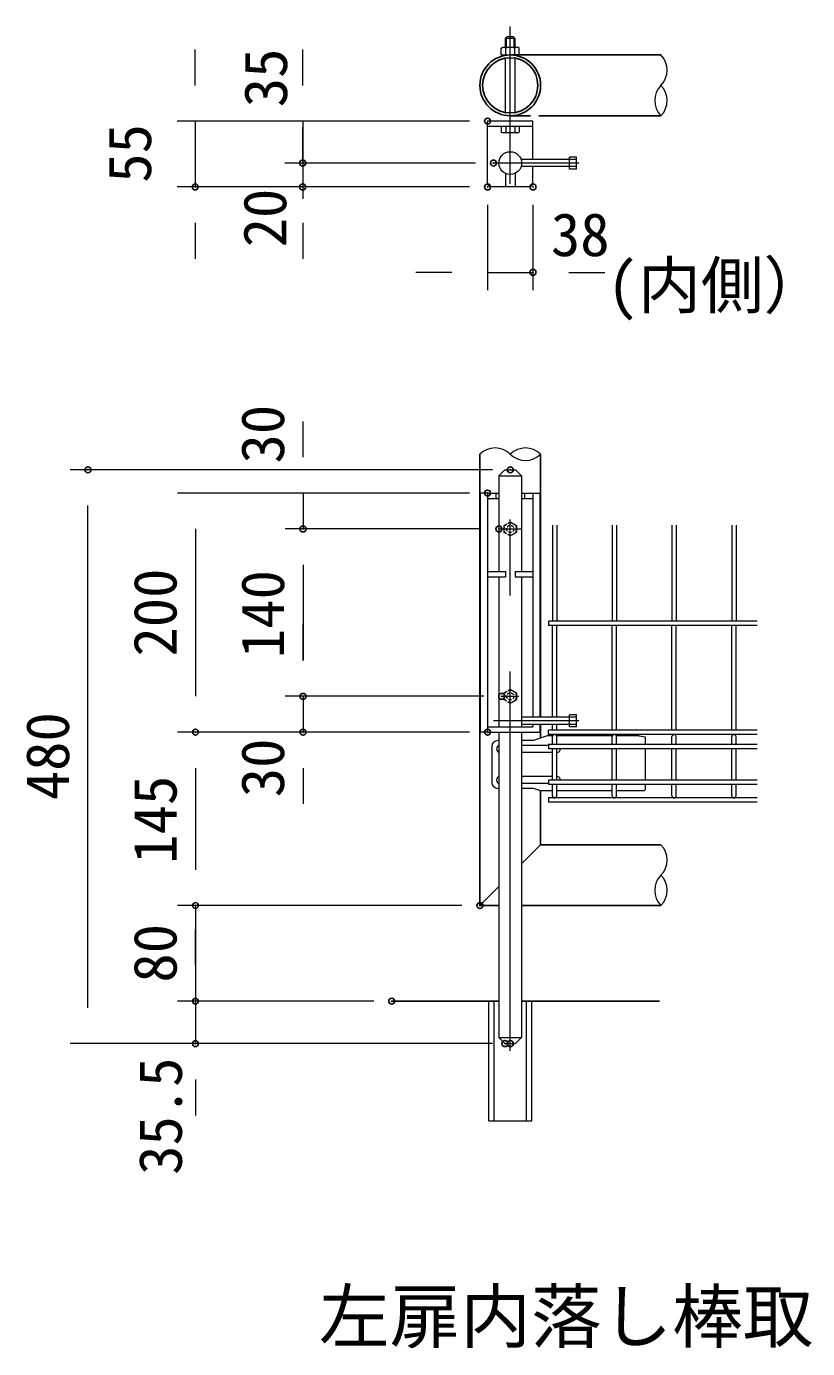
# Model space of a CAD drawing. Units: millimetres, scale not verified, with parts at other scales. Extents: x -6300 to 6300, y -4455 to 4455.
# Drawn here: x 2815 to 4122, y -2044 to 168 of the extents above; entities that cross this region are included whole.
import ezdxf
from ezdxf.enums import TextEntityAlignment as Align

# ---------------------------------------------------------------- set-up
doc = ezdxf.new("R2010")
doc.units = ezdxf.units.MM
doc.header["$LTSCALE"] = 20
doc.header["$PDMODE"] = 32
doc.header["$PDSIZE"] = 10
doc.linetypes.add('USER1', pattern=[50.8, 31.75, -6.35, 6.35, -6.35])
doc.linetypes.add('USER3', pattern=[0.375, 0.25, -0.125])
for name, color, linetype, lineweight in [('0-0_D-STR1', 1, 'Continuous', 25), ('0-1_D-BMK', 2, 'USER1', 13), ('0-4_D-STR2', 7, 'Continuous', 13), ('0-5_D-STR3', 3, 'Continuous', 13), ('0-6_D-BGD', 7, 'Continuous', 25), ('0-7_D-STR-DIM', 7, 'Continuous', 13), ('0-9_Defpoints', 8, 'Continuous', 25), ('0-B_D-TTL-TXT', 7, 'Continuous', 25)]:
    doc.layers.add(name, color=color, linetype=linetype, lineweight=lineweight)
doc.styles.add('ＭＳ ゴシック', font='')
doc.styles.get('ＭＳ ゴシック').set_extended_font_data('MS Gothic')

msp = doc.modelspace()

# ---------------------------------------------------------------- linework, layer by layer
at = {"layer": '0-0_D-STR1'}
for p, q in [((3876.86, 120.51), (3624.66, 120.51)), ((3658.52, 18.91), (3624.66, 18.91)), ((3876.86, 18.91), (3672.36, 18.91)), ((3675.46, -987.45), (3675.46, -547.38)), ((3675.46, -1022.26), (3675.46, -999.45)), ((3675.46, -1200.85), (3675.46, -1110.08)), ((3675.46, -1200.85), (3643.66, -1232.65)), ((3876.86, -1200.85), (3675.46, -1200.85)), ((3605.66, -1270.65), (3573.86, -1302.45)), ((3876.86, -1302.45), (3643.66, -1302.45))]:
    msp.add_line(p, q, dxfattribs=at)
msp.add_lwpolyline([(3605.66, -1302.45), (3573.86, -1302.45), (3573.86, -547.38)], dxfattribs=at)
for radius in [50.8, 46.2]:
    msp.add_circle((3624.66, 69.71), radius, dxfattribs=at)
at = {"layer": '0-1_D-BMK'}
for p, q in [((3624.66, -95.29), (3624.66, 168.27)), ((3739.5, -60.28), (3596.53, -60.28)), ((3624.66, -1545.81), (3624.66, -558.83)), ((3605.62, -672.45), (3643.7, -672.45)), ((3610.38, -952.45), (3638.94, -952.45)), ((3739.5, -993.45), (3596.53, -993.45))]:
    msp.add_line(p, q, dxfattribs=at)
at = {"layer": '0-4_D-STR2'}
for p, q in [((3695.26, -665.95), (3695.26, -826.85)), ((3702.46, -665.95), (3702.46, -826.85)), ((3795.26, -665.95), (3795.26, -826.85)), ((3802.46, -665.95), (3802.46, -826.85)), ((3895.26, -665.95), (3895.26, -826.85)), ((3902.46, -665.95), (3902.46, -826.85)), ((3995.26, -665.95), (3995.26, -826.85)), ((4002.46, -665.95), (4002.46, -826.85)), ((4037.6, -834.05), (3688.86, -834.05)), ((3795.26, -1009.33), (3795.26, -834.05)), ((3802.46, -1009.33), (3802.46, -834.05)), ((3895.26, -1009.33), (3895.26, -834.05)), ((3902.46, -1009.33), (3902.46, -834.05)), ((3995.26, -1009.33), (3995.26, -834.05)), ((4002.46, -1009.33), (4002.46, -834.05)), ((4037.6, -1009.33), (3688.86, -1009.33)), ((3688.86, -1016.53), (3688.86, -1009.33)), ((4037.6, -1016.53), (3688.86, -1016.53)), ((3695.26, -1009.33), (3695.26, -999.45)), ((3702.46, -1009.33), (3702.46, -999.45)), ((4037.6, -1033.05), (3688.86, -1033.05)), ((3688.86, -1033.05), (3688.86, -1040.25)), ((3695.26, -1033.05), (3695.26, -1019.59)), ((3702.46, -1033.05), (3702.46, -1019.59)), ((3795.26, -1033.05), (3795.26, -1019.59)), ((3802.46, -1033.05), (3802.46, -1019.59)), ((3895.26, -1033.05), (3895.26, -1019.59)), ((3902.46, -1033.05), (3902.46, -1019.59)), ((3995.26, -1033.05), (3995.26, -1019.59)), ((4002.46, -1033.05), (4002.46, -1019.59)), ((4037.6, -1040.25), (3688.86, -1040.25)), ((3695.26, -1092.65), (3695.26, -1040.25)), ((3702.46, -1092.65), (3702.46, -1040.25)), ((3795.26, -1092.65), (3795.26, -1040.25)), ((3802.46, -1092.65), (3802.46, -1040.25)), ((3895.26, -1092.65), (3895.26, -1040.25)), ((3902.46, -1092.65), (3902.46, -1040.25)), ((3995.26, -1092.65), (3995.26, -1040.25)), ((4002.46, -1092.65), (4002.46, -1040.25)), ((4037.6, -1092.65), (3688.86, -1092.65)), ((3688.86, -1092.65), (3688.86, -1099.85)), ((4037.6, -1099.85), (3688.86, -1099.85)), ((3695.26, -1118.85), (3695.26, -1099.85)), ((3702.46, -1118.85), (3702.46, -1099.85)), ((3795.26, -1118.85), (3795.26, -1099.85)), ((3802.46, -1118.85), (3802.46, -1099.85)), ((3895.26, -1118.85), (3895.26, -1099.85)), ((3902.46, -1118.85), (3902.46, -1099.85)), ((3995.26, -1118.85), (3995.26, -1099.85)), ((4002.46, -1118.85), (4002.46, -1099.85)), ((4037.6, -1122.45), (3688.86, -1122.45)), ((3688.86, -1122.45), (3688.86, -1129.65)), ((3898.86, -1122.45), (3688.86, -1122.45)), ((4037.6, -1129.65), (3688.86, -1129.65))]:
    msp.add_line(p, q, dxfattribs=at)
for points in [[(4037.6, -826.85), (3688.86, -826.85), (3688.86, -834.05)], [(3695.26, -987.45), (3695.26, -937.85), (3695.26, -834.05)], [(3702.46, -987.45), (3702.46, -937.85), (3702.46, -834.05)]]:
    msp.add_lwpolyline(points, dxfattribs=at)
for centre, radius, start, end in [((3698.86, -1020.18), 3.65, 9.32505, 170.67495), ((3798.86, -1020.18), 3.65, 9.32505, 170.67495), ((3898.86, -1020.18), 3.65, 9.32505, 170.67495), ((3998.86, -1020.18), 3.65, 9.32505, 170.67495), ((3698.86, -1118.85), 3.6, 180, 0), ((3798.86, -1118.85), 3.6, 180, 0), ((3898.86, -1118.85), 3.6, 180, 0), ((3998.86, -1118.85), 3.6, 180, 0)]:
    msp.add_arc(centre, radius, start, end, dxfattribs=at)
at = {"layer": '0-5_D-STR3'}
for p, q in [((3609.65, 132.06), (3612.16, 133.51)), ((3612.16, 133.51), (3637.16, 133.51)), ((3616.66, 148.32), (3619.06, 150.72)), ((3632.66, 148.32), (3616.66, 148.32)), ((3616.66, 133.51), (3616.66, 148.32)), ((3618.16, 133.51), (3618.16, 149.82)), ((3630.26, 150.72), (3619.06, 150.72)), ((3632.66, 148.32), (3630.26, 150.72)), ((3631.16, 133.51), (3631.16, 149.82)), ((3632.66, 133.51), (3632.66, 148.32)), ((3639.67, 132.06), (3637.16, 133.51)), ((3609.65, 120.51), (3609.65, 132.06)), ((3609.65, 120.51), (3639.67, 120.51)), ((3616.66, 119.88), (3616.66, 120.51)), ((3616.66, 24.21), (3616.66, 115.21)), ((3617.15, 120.51), (3617.15, 132.06)), ((3632.16, 120.51), (3632.16, 132.06)), ((3632.66, 119.88), (3632.66, 120.51)), ((3632.66, 24.21), (3632.66, 115.21)), ((3639.67, 120.51), (3639.67, 132.06)), ((3586.66, -96.28), (3586.66, 9.72)), ((3662.66, 9.72), (3586.66, 9.72)), ((3662.66, 0.72), (3586.66, 0.72)), ((3609.65, 0.72), (3609.65, -8.49)), ((3639.67, 0.72), (3609.65, 0.72)), ((3616.66, 18.72), (3616.66, 19.55)), ((3617.15, 0.72), (3617.15, -8.49)), ((3632.16, 0.72), (3632.16, -8.49)), ((3632.66, 18.72), (3632.66, 18.91)), ((3639.67, 0.72), (3639.67, -8.49)), ((3662.66, -54.28), (3662.66, 9.72)), ((3612.06, -9.88), (3609.65, -8.49)), ((3637.26, -9.88), (3612.06, -9.88)), ((3637.26, -9.88), (3639.67, -8.49)), ((3735.66, -54.28), (3642.69, -54.28)), ((3735.66, -66.28), (3642.69, -66.28)), ((3662.66, -96.28), (3662.66, -66.28)), ((3723.66, -70.28), (3723.66, -50.28)), ((3735.66, -50.28), (3723.66, -50.28)), ((3735.66, -70.28), (3735.66, -50.28)), ((3616.66, -77.52), (3616.66, -100.28)), ((3632.66, -77.52), (3632.66, -100.28)), ((3735.66, -70.28), (3723.66, -70.28)), ((3590.66, -100.28), (3586.66, -96.28)), ((3658.66, -100.28), (3590.66, -100.28)), ((3658.66, -100.28), (3662.66, -96.28)), ((3615.66, -573.45), (3605.66, -583.45)), ((3615.66, -573.45), (3633.66, -573.45)), ((3633.66, -573.45), (3643.66, -583.45)), ((3605.66, -583.45), (3605.66, -743.45)), ((3605.66, -583.45), (3643.66, -583.45)), ((3643.66, -583.45), (3643.66, -743.45)), ((3574.66, -1012.45), (3574.66, -612.45)), ((3586.66, -612.45), (3574.66, -612.45)), ((3586.66, -612.45), (3605.66, -612.45)), ((3586.66, -612.45), (3586.66, -1012.45)), ((3600.66, -612.45), (3600.66, -621.45)), ((3643.66, -612.45), (3662.66, -612.45)), ((3648.66, -612.45), (3648.66, -621.45)), ((3662.66, -612.45), (3662.66, -987.45)), ((3662.66, -612.45), (3674.66, -612.45)), ((3674.66, -987.45), (3674.66, -612.45)), ((3586.66, -621.45), (3605.66, -621.45)), ((3643.66, -621.45), (3662.66, -621.45)), ((3632.66, -743.45), (3662.66, -743.45)), ((3586.66, -752.45), (3616.66, -752.45)), ((3605.66, -752.45), (3605.66, -1003.45)), ((3643.66, -752.45), (3643.66, -1003.45)), ((3735.66, -987.45), (3643.66, -987.45)), ((3723.66, -1003.45), (3723.66, -983.45)), ((3735.66, -983.45), (3723.66, -983.45)), ((3735.66, -1003.45), (3735.66, -983.45)), ((3586.66, -1012.45), (3574.66, -1012.45)), ((3586.66, -1003.45), (3586.66, -1012.45)), ((3586.66, -1003.45), (3662.66, -1003.45)), ((3586.66, -1012.45), (3662.66, -1012.45)), ((3605.66, -1012.45), (3605.66, -1523.45)), ((3735.66, -999.45), (3643.66, -999.45)), ((3643.66, -1012.45), (3643.66, -1523.45)), ((3662.66, -999.45), (3662.66, -1003.45)), ((3662.66, -1012.45), (3674.66, -1012.45)), ((3674.66, -1012.45), (3674.66, -999.45)), ((3735.66, -1003.45), (3723.66, -1003.45)), ((3593.68, -1036.45), (3593.68, -1096.45)), ((3605.66, -1026.45), (3603.68, -1026.45)), ((3663.37, -1026.45), (3643.66, -1026.45)), ((3688.86, -1034.45), (3643.66, -1034.45)), ((3686.48, -1018.45), (3663.37, -1026.45)), ((3695.65, -1018.45), (3686.48, -1018.45)), ((3795.73, -1018.3), (3702.02, -1018.36)), ((3795.65, -1018.45), (3702.07, -1018.45)), ((3840.66, -1018.45), (3802.03, -1018.39)), ((3840.66, -1018.45), (3802.07, -1018.45)), ((3840.66, -1018.45), (3850.66, -1020.45)), ((3840.66, -1018.45), (3850.66, -1020.45)), ((3850.66, -1020.45), (3850.66, -1033.05)), ((3695.26, -1046.45), (3643.66, -1046.45)), ((3702.66, -1046.45), (3702.46, -1046.45)), ((3702.66, -1046.45), (3702.46, -1046.45)), ((3850.66, -1040.25), (3850.66, -1092.65)), ((3695.26, -1086.45), (3643.66, -1086.45)), ((3688.86, -1098.45), (3643.66, -1098.45)), ((3702.66, -1086.45), (3702.46, -1086.45)), ((3702.66, -1086.45), (3702.46, -1086.45)), ((3850.66, -1099.85), (3850.66, -1108.08)), ((3605.66, -1106.45), (3603.68, -1106.45)), ((3663.37, -1106.45), (3643.66, -1106.45)), ((3673.87, -1110.08), (3663.37, -1106.45)), ((3673.87, -1110.08), (3695.26, -1110.08)), ((3702.46, -1110.08), (3795.26, -1110.08)), ((3802.46, -1110.02), (3848.66, -1110.08)), ((3802.46, -1110.08), (3848.66, -1110.08)), ((3588.66, -1662.45), (3588.66, -1462.45)), ((3597.66, -1662.45), (3597.66, -1462.45)), ((3651.66, -1662.45), (3651.66, -1462.45)), ((3633.66, -1533.45), (3643.66, -1523.45)), ((3615.66, -1533.45), (3633.66, -1533.45))]:
    msp.add_line(p, q, dxfattribs=at)
at = {"layer": '0-5_D-STR3', "linetype": 'USER3'}
for points in [[(3624.66, -684.21), (3614.47, -678.33), (3614.47, -666.57), (3624.66, -660.69), (3634.84, -666.57), (3634.84, -678.33)], [(3624.66, -964.21), (3614.47, -958.33), (3614.47, -946.57), (3624.66, -940.69), (3634.84, -946.57), (3634.84, -958.33)]]:
    msp.add_lwpolyline(points, close=True, dxfattribs=at)
at = {"layer": '0-5_D-STR3'}
for points in [[(3586.66, -743.45), (3616.66, -743.45), (3616.66, -752.45)], [(3632.66, -743.45), (3632.66, -752.45), (3662.66, -752.45)], [(3588.66, -1662.45), (3660.66, -1662.45), (3660.66, -1462.45)], [(3615.66, -1533.45), (3605.66, -1523.45), (3643.66, -1523.45)]]:
    msp.add_lwpolyline(points, dxfattribs=at)
msp.add_circle((3624.66, -60.28), 19, dxfattribs=at)
at = {"layer": '0-5_D-STR3', "linetype": 'USER3'}
for centre, radius in [((3624.66, -672.45), 10.2), ((3624.66, -672.45), 6), ((3624.66, -952.45), 10.2), ((3624.66, -952.45), 6)]:
    msp.add_circle(centre, radius, dxfattribs=at)
at = {"layer": '0-5_D-STR3'}
for centre, radius, start, end in [((3613.4, 126.58), 6.64, 55.61584, 124.38415), ((3624.66, 108.38), 24.84, 72.4121, 107.5879), ((3635.92, 126.58), 6.64, 55.61586, 124.38414), ((3613.4, -3.01), 6.64, 235.61585, 304.38415), ((3624.66, 15.19), 24.84, 252.4121, 287.5879), ((3635.92, -3.01), 6.64, 235.61585, 304.38415), ((3603.68, -1036.45), 10, 90, 180), ((3607.84, -1040.45), 6, 111.29084, 248.70916), ((3702.66, -1040.45), 6, 270, 1.91021), ((3603.68, -1096.45), 10, 180, 270), ((3607.84, -1092.45), 6, 111.29084, 248.70916), ((3702.66, -1092.45), 6, 358.08979, 90), ((3848.66, -1108.08), 2, 270, 0), ((3848.66, -1108.08), 2, 270, 0)]:
    msp.add_arc(centre, radius, start, end, dxfattribs=at)
at = {"layer": '0-6_D-BGD'}
for p, q in [((3605.66, -1462.45), (3426.17, -1462.45)), ((3874.24, -1462.45), (3643.66, -1462.45))]:
    msp.add_line(p, q, dxfattribs=at)
at = {"layer": '0-7_D-STR-DIM'}
for p, q in [((3097.3, 69.72), (3097.3, 129.72)), ((3277.3, 69.72), (3277.3, 129.72)), ((3556.66, 9.72), (3067.3, 9.72)), ((3097.3, 9.72), (3097.3, -100.28)), ((3556.66, 9.72), (3247.3, 9.72)), ((3277.3, 9.72), (3277.3, -60.28)), ((3277.3, -60.28), (3277.3, -0.28)), ((3566.53, -60.28), (3247.3, -60.28)), ((3566.53, -60.28), (3247.3, -60.28)), ((3277.3, -60.28), (3277.3, -120.28)), ((3277.3, -60.28), (3277.3, -100.28)), ((3556.66, -100.28), (3067.3, -100.28)), ((3556.66, -100.28), (3247.3, -100.28)), ((3586.66, -130.28), (3586.66, -273.12)), ((3662.66, -130.28), (3662.66, -273.12)), ((3097.3, -160.28), (3097.3, -220.28)), ((3277.3, -160.28), (3277.3, -220.28)), ((3526.66, -243.12), (3466.66, -243.12)), ((3586.66, -243.12), (3662.66, -243.12)), ((3722.66, -243.12), (3782.66, -243.12)), ((3277.91, -552.45), (3277.91, -492.45)), ((3594.66, -573.45), (2887.91, -573.45)), ((3556.66, -612.45), (3067.91, -612.45)), ((3556.66, -612.45), (3247.91, -612.45)), ((3277.91, -612.45), (3277.91, -672.45)), ((2917.91, -1473.45), (2917.91, -633.45)), ((3097.91, -672.45), (3097.91, -952.45)), ((3575.62, -672.45), (3247.91, -672.45)), ((3575.62, -672.45), (3247.91, -672.45)), ((3277.91, -732.45), (3277.91, -792.45)), ((3277.91, -732.45), (3277.91, -892.45)), ((3277.91, -892.45), (3277.91, -832.45)), ((3580.38, -952.45), (3247.91, -952.45)), ((3580.38, -952.45), (3247.91, -952.45)), ((3277.91, -952.45), (3277.91, -1012.45)), ((3556.66, -1012.45), (3067.91, -1012.45)), ((3556.66, -1012.45), (3067.91, -1012.45)), ((3556.66, -1012.45), (3247.91, -1012.45)), ((3097.91, -1072.45), (3097.91, -1242.45)), ((3277.91, -1072.45), (3277.91, -1132.45)), ((3543.86, -1302.45), (3067.91, -1302.45)), ((3543.86, -1302.45), (3067.91, -1302.45)), ((3097.91, -1302.45), (3097.91, -1462.45)), ((3097.91, -1402.45), (3097.91, -1342.45)), ((3097.91, -1402.45), (3097.91, -1342.45)), ((3097.91, -1362.45), (3097.91, -1422.45)), ((3396.17, -1462.45), (3067.91, -1462.45)), ((3396.17, -1462.45), (3067.91, -1462.45)), ((3097.91, -1462.45), (3097.91, -1533.45)), ((3594.66, -1533.45), (2887.91, -1533.45)), ((3585.66, -1533.45), (3067.91, -1533.45)), ((3097.91, -1593.45), (3097.91, -1653.45))]:
    msp.add_line(p, q, dxfattribs=at)
for centre, start, end in [((3851.3, 95.11), 315.18146, 44.81854), ((3902.42, 44.31), 135.18146, 224.81854), ((3851.3, 44.31), 315.18146, 44.81854), ((3599.26, -572.94), 45.18146, 134.81854), ((3650.06, -572.94), 45.18146, 134.81854), ((3650.06, -521.82), 225.18146, 314.81854), ((3851.3, -1226.25), 315.18146, 44.81854), ((3902.42, -1277.05), 135.18146, 224.81854), ((3851.3, -1277.05), 315.18146, 44.81854)]:
    msp.add_arc(centre, 36.03, start, end, dxfattribs=at)
at = {"layer": '0-9_Defpoints'}
for p in [(3586.66, 9.72), (3277.3, -60.28), (3596.53, -60.28), (3097.3, -100.28), (3277.3, -100.28), (3586.66, -100.28), (3586.66, -100.28), (3662.66, -100.28), (3662.66, -243.12), (2917.91, -573.45), (3624.66, -573.45), (3586.66, -612.45), (3277.91, -672.45), (3605.62, -672.45), (3277.91, -952.45), (3610.38, -952.45), (3097.91, -1012.45), (3277.91, -1012.45), (3586.66, -1012.45), (3097.91, -1302.45), (3573.86, -1302.45), (3097.91, -1462.45), (3426.17, -1462.45), (3097.91, -1533.45), (3615.66, -1533.45), (3624.66, -1533.45)]:
    msp.add_point(p, dxfattribs=at)

# ---------------------------------------------------------------- texts
at = {"layer": '0-7_D-STR-DIM', "style": 'ＭＳ ゴシック'}
for s, p in [('35', (3272.76, 33.15)), ('55', (3045.18, -93.24)), ('20', (3271.42, -201.31)), ('30', (3267.79, -562.85)), ('200', (3087.79, -885.95)), ('140', (3267.79, -888.42)), ('480', (2907.79, -1126.2)), ('30', (3267.79, -1121.22)), ('145', (3087.79, -1232.45)), ('80', (3087.79, -1431.39)), ('35.5', (3096.67, -1752.98))]:
    msp.add_text(s, height=72.14, rotation=90, dxfattribs=at).set_placement(p, align=Align.BOTTOM_LEFT)
msp.add_text('38', height=72.14, dxfattribs=at).set_placement((3692.71, -237.63), align=Align.BOTTOM_LEFT)
at = {"layer": '0-B_D-TTL-TXT', "style": 'ＭＳ ゴシック'}
for s, height, p in [('(内側）', 76.98, (3786.2, -326.31)), ('左扉内落し棒取付詳細図', 86.66, (3304.62, -2058.99))]:
    msp.add_text(s, height=height, dxfattribs=at).set_placement(p, align=Align.BOTTOM_LEFT)

doc.saveas('drawing.dxf')
